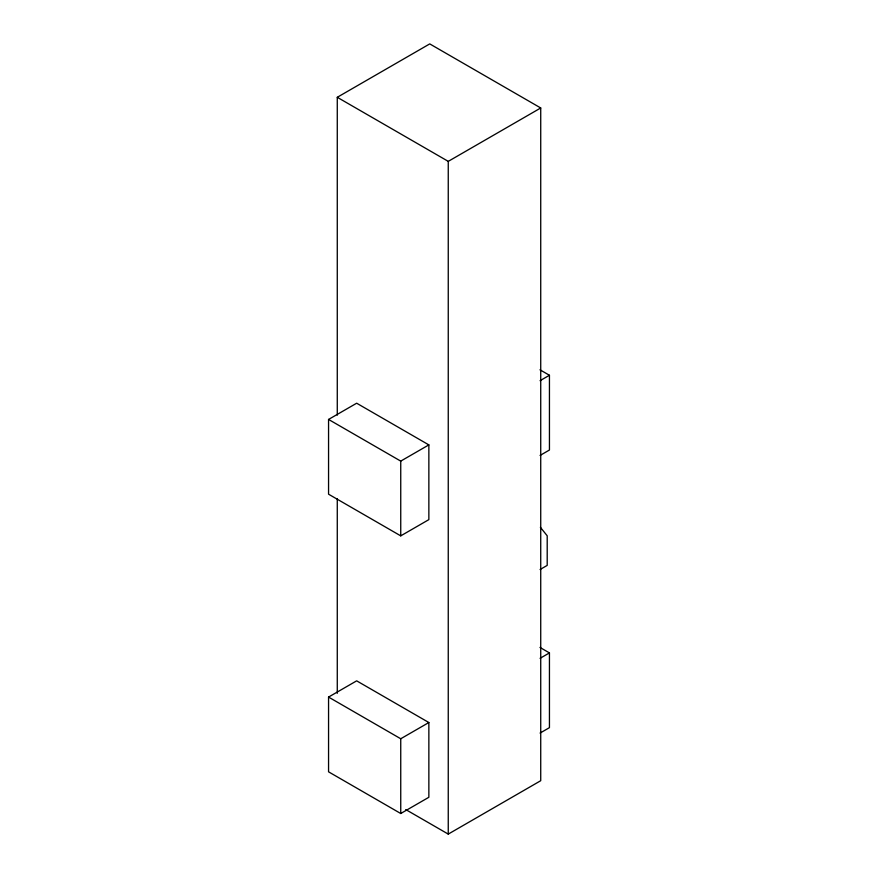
<?xml version="1.0" encoding="UTF-8"?>
<svg xmlns="http://www.w3.org/2000/svg" width="878" height="878" viewBox="0 0 878 878"><rect width="100%" height="100%" fill="white"/><g stroke="black" fill="none" stroke-linecap="round" stroke-linejoin="round"><path stroke-width="1.32" d="M337.273 415.162L337.273 97.293L429.748 43.9L540.727 107.972L540.727 780.707L448.252 834.1L405.746 809.56M337.273 97.293L448.252 161.365L540.727 107.972M328.559 419.443L356.666 403.211L428.859 444.894L428.859 519.633L400.741 535.865L328.559 494.193L328.559 419.443L400.741 461.115L428.859 444.894M540.08 380.679L549.441 375.268L549.441 450.019L540.08 455.43M540.091 569.504L547.203 565.399L547.203 535.799L540.376 527.294M328.559 697.077L356.666 680.845L428.859 722.528L428.859 797.279L400.741 813.511L328.559 771.828L328.559 697.077L400.741 738.76L428.859 722.528M540.08 658.313L549.441 652.903L549.441 727.653L540.08 733.064M539.981 369.803L549.441 375.268M539.981 647.437L549.441 652.903M448.252 161.365L448.252 834.1M400.741 461.115L400.741 535.865M400.741 738.76L400.741 813.511M337.273 498.748L337.273 693.302"/></g></svg>
